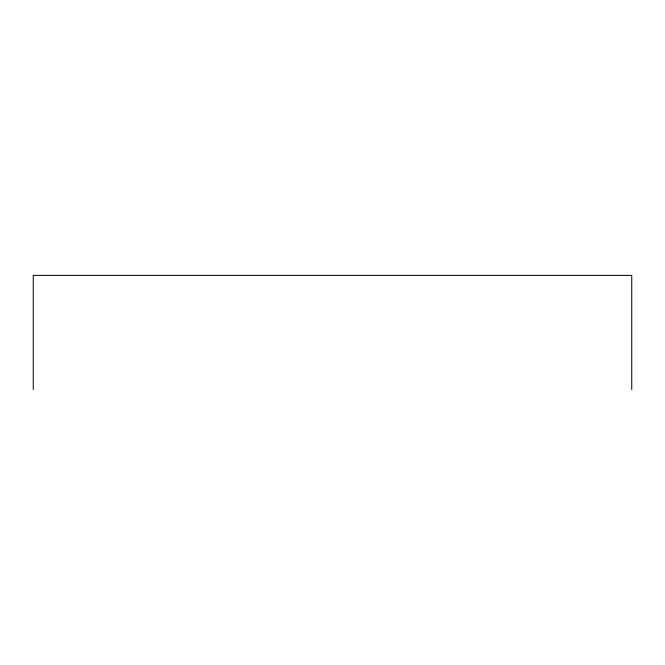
<?xml version="1.0" encoding="UTF-8"?>
<svg xmlns="http://www.w3.org/2000/svg" width="665" height="665" viewBox="0 0 665 665"><rect width="100%" height="100%" fill="white"/><g stroke="black" fill="none" stroke-linecap="round" stroke-linejoin="round"><path stroke-width="1" d="M631.75 389.607L631.75 275.393L33.25 275.393L33.25 389.607"/></g></svg>
